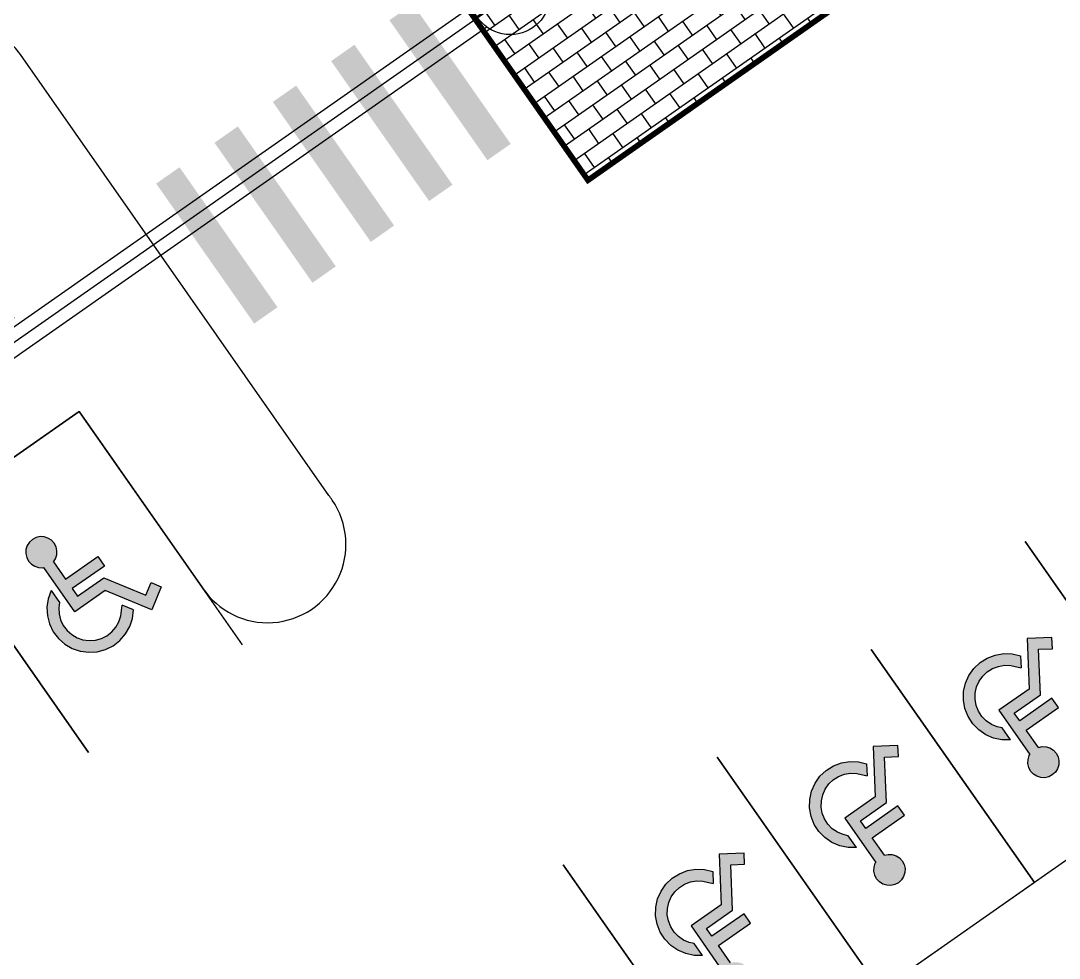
# Model space of a CAD drawing. Header units: millimetres. Extents: x 152904052 to 153933663, y 538271515 to 539240469.
# Drawn here: x 153342050 to 153360287, y 538618743 to 538635201 of the extents above; entities that cross this region are included whole.
import ezdxf

# ---------------------------------------------------------------- set-up
doc = ezdxf.new("R2010")
doc.units = ezdxf.units.MM
doc.layers.add('SCHM', color=9, linetype='Continuous')

msp = doc.modelspace()

# ---------------------------------------------------------------- hatches: boundary and pattern name
at = {"layer": 'SCHM'}
h = msp.add_hatch(dxfattribs=at)
h.set_pattern_fill('AR-B816', color=256, scale=1.5, angle=35, style=0)
h.set_pattern_definition([(35, (153148155.48, 538533342.43), (-174.8261, 249.67754), []), (125, (153148155.48, 538533342.43), (-424.50364, 74.85145), [304.8, -304.8])])
h.paths.add_polyline_path([(153349099.9, 538637046.8), (153348755.7, 538637538.3), (153348526, 538637377.4), (153352010.4, 538632401), (153361840.3, 538639284), (153358355.8, 538644260.3), (153357902.8, 538643943.1), (153358160.9, 538643574.5), (153356567.6, 538642458.9), (153354149.9, 538640766), (153354235.9, 538640643.1)])
h.paths.add_polyline_path([(153343851.6, 538644542), (153343974.5, 538644628.1), (153343759.4, 538644935.2), (153343406.8, 538644688.3), (153348526, 538637377.4), (153348755.7, 538637538.3)])
h.paths.add_polyline_path([(153339084.8, 538651611.3), (153338732.1, 538651364.4), (153343406.8, 538644688.3), (153343759.4, 538644935.2)])
h.paths.add_polyline_path([(153348074.4, 538658943.6), (153347050.9, 538658226.9), (153347323.3, 538657837.8), (153347855.8, 538658210.6), (153348070.9, 538657903.5), (153348562, 538658247.3)])
h.paths.add_polyline_path([(153345084.9, 538656850.3), (153338941.3, 538652548.5), (153339213.7, 538652159.4), (153345357.4, 538656461.2)])
h.paths.add_polyline_path([(153353236.6, 538651571.2), (153352783.6, 538651254), (153352998.7, 538650946.9), (153353942.2, 538649599.4), (153354630.5, 538648616.4), (153355261.5, 538647715.3), (153355892.4, 538646814.2), (153356523.3, 538645913.2), (153357211.6, 538644930.2), (153357902.8, 538643943.1), (153358355.8, 538644260.3)])
h.paths.add_polyline_path([(153348562, 538658247.3), (153348070.9, 538657903.5), (153352783.6, 538651254), (153353236.6, 538651571.2)])
for points in [[(153342669.4, 538625965.3), (153342636.3, 538626028.8), (153342588, 538626081.6), (153342527.6, 538626120), (153342459.4, 538626141.5), (153342387.9, 538626144.7), (153342318, 538626129.2), (153342254.5, 538626096.1), (153342201.7, 538626047.8), (153342163.3, 538625987.4), (153342141.8, 538625919.2), (153342138.6, 538625847.7), (153342154.1, 538625777.8), (153342187.2, 538625714.3), (153342235.5, 538625661.6), (153342295.9, 538625623.1), (153342364.1, 538625601.6), (153342435.6, 538625598.5), (153342455.2, 538625602.8), (153342998.8, 538624826.4), (153343530.7, 538625198.8), (153344350.6, 538624860.5), (153344517.5, 538625264.9), (153344337.5, 538625339.2), (153344244.9, 538625114.9), (153343506.4, 538625419.6), (153343046.7, 538625097.7), (153342953, 538625231.5), (153343519.3, 538625628), (153343404, 538625792.6), (153342837.7, 538625396.1), (153342624.8, 538625700.2), (153342660.2, 538625755.7), (153342681.7, 538625824), (153342684.9, 538625895.5)], [(153342715.7, 538624896.5), (153342728.7, 538624986), (153342581.9, 538625195.6), (153342531.6, 538625054.2), (153342510.1, 538624905.7), (153342518.2, 538624755.9), (153342555.7, 538624610.6), (153342621, 538624475.5), (153342711.6, 538624355.9), (153342823.9, 538624256.4), (153342953.6, 538624181), (153343095.6, 538624132.6), (153343244.4, 538624113), (153343394.1, 538624123.1), (153343538.9, 538624162.4), (153343673.1, 538624229.4), (153343791.6, 538624321.6), (153343889.6, 538624435.2), (153343963.3, 538624565.9), (153344009.9, 538624708.5), (153344027.5, 538624857.5), (153343830.9, 538624938.6), (153343808.9, 538624752.8), (153343774.9, 538624648.8), (153343721.2, 538624553.5), (153343649.8, 538624470.7), (153343563.4, 538624403.6), (153343465.6, 538624354.7), (153343360, 538624326.1), (153343250.9, 538624318.7), (153343142.5, 538624333), (153343039, 538624368.3), (153342944.4, 538624423.3), (153342862.5, 538624495.8), (153342796.5, 538624582.9), (153342748.9, 538624681.4), (153342721.6, 538624787.3)], [(153360184.5, 538622395.5), (153360232.8, 538622342.7), (153360265.9, 538622279.3), (153360281.4, 538622209.4), (153360278.3, 538622137.9), (153360256.7, 538622069.6), (153360218.3, 538622009.3), (153360165.5, 538621960.9), (153360102, 538621927.9), (153360032.2, 538621912.4), (153359960.7, 538621915.5), (153359892.4, 538621937), (153359832.1, 538621975.5), (153359783.7, 538622028.3), (153359750.7, 538622091.7), (153359735.2, 538622161.6), (153359738.3, 538622233.1), (153359759.8, 538622301.4), (153359770.6, 538622318.2), (153359226.9, 538623094.7), (153359758.8, 538623467.1), (153359721.3, 538624353.3), (153360158.4, 538624371.8), (153360166.7, 538624177.1), (153359924.2, 538624166.9), (153359958, 538623368.7), (153359498.2, 538623046.8), (153359591.9, 538622913), (153360158.2, 538623309.5), (153360273.5, 538623144.9), (153359707.2, 538622748.4), (153359920.1, 538622444.3), (153359984.4, 538622458.6), (153360055.9, 538622455.5), (153360124.1, 538622434)], [(153359196, 538622804.6), (153359284.5, 538622786.2), (153359431.3, 538622576.5), (153359281.2, 538622577.7), (153359134.3, 538622608.2), (153358996.3, 538622667.1), (153358872.6, 538622752), (153358768, 538622859.6), (153358686.6, 538622985.6), (153358631.5, 538623125.2), (153358605, 538623272.9), (153358608, 538623422.9), (153358640.5, 538623569.4), (153358701.2, 538623706.6), (153358787.7, 538623829.2), (153358896.6, 538623932.5), (153359023.7, 538624012.2), (153359164, 538624065.5), (153359312, 538624090.1), (153359461.9, 538624085.1), (153359608, 538624050.7), (153359617, 538623838.1), (153359434.8, 538623881), (153359325.5, 538623884.7), (153359217.6, 538623866.8), (153359115.4, 538623828), (153359022.7, 538623769.8), (153358943.3, 538623694.6), (153358880.3, 538623605.2), (153358836.1, 538623505.2), (153358812.4, 538623398.4), (153358810.2, 538623289.1), (153358829.5, 538623181.4), (153358869.6, 538623079.7), (153358929, 538622987.8), (153359005.2, 538622909.4), (153359095.4, 538622847.5)], [(153357481.3, 538620502.7), (153357529.6, 538620449.9), (153357562.7, 538620386.5), (153357578.2, 538620316.6), (153357575.1, 538620245.1), (153357553.5, 538620176.8), (153357515.1, 538620116.5), (153357462.3, 538620068.1), (153357398.8, 538620035.1), (153357329, 538620019.6), (153357257.5, 538620022.7), (153357189.2, 538620044.2), (153357128.9, 538620082.7), (153357080.5, 538620135.5), (153357047.5, 538620198.9), (153357032, 538620268.8), (153357035.1, 538620340.3), (153357056.6, 538620408.6), (153357067.4, 538620425.4), (153356523.7, 538621201.9), (153357055.6, 538621574.3), (153357018.1, 538622460.5), (153357455.2, 538622479), (153357463.5, 538622284.3), (153357221, 538622274.1), (153357254.8, 538621475.9), (153356795, 538621154), (153356888.7, 538621020.2), (153357455, 538621416.7), (153357570.3, 538621252.1), (153357004, 538620855.6), (153357216.9, 538620551.5), (153357281.2, 538620565.8), (153357352.7, 538620562.7), (153357420.9, 538620541.2)], [(153356492.8, 538620911.8), (153356581.3, 538620893.4), (153356728.1, 538620683.7), (153356578, 538620684.9), (153356431.1, 538620715.4), (153356293.1, 538620774.3), (153356169.4, 538620859.2), (153356064.8, 538620966.8), (153355983.4, 538621092.8), (153355928.3, 538621232.4), (153355901.8, 538621380.1), (153355904.8, 538621530.1), (153355937.3, 538621676.6), (153355998, 538621813.8), (153356084.5, 538621936.4), (153356193.4, 538622039.7), (153356320.5, 538622119.4), (153356460.8, 538622172.7), (153356608.8, 538622197.3), (153356758.7, 538622192.3), (153356904.8, 538622157.9), (153356913.8, 538621945.3), (153356731.6, 538621988.2), (153356622.3, 538621991.9), (153356514.4, 538621974), (153356412.1, 538621935.2), (153356319.5, 538621877), (153356240.1, 538621801.8), (153356177.1, 538621712.4), (153356132.9, 538621612.4), (153356109.2, 538621505.6), (153356107, 538621396.3), (153356126.3, 538621288.6), (153356166.4, 538621186.9), (153356225.8, 538621095), (153356302, 538621016.6), (153356392.2, 538620954.7)], [(153354777.8, 538618610.3), (153354826.2, 538618557.5), (153354859.2, 538618494), (153354874.7, 538618424.2), (153354871.6, 538618352.7), (153354850.1, 538618284.4), (153354811.6, 538618224), (153354758.9, 538618175.7), (153354695.4, 538618142.6), (153354625.5, 538618127.2), (153354554, 538618130.3), (153354485.8, 538618151.8), (153354425.4, 538618190.2), (153354377.1, 538618243), (153354344, 538618306.5), (153354328.5, 538618376.4), (153354331.6, 538618447.9), (153354353.2, 538618516.1), (153354363.9, 538618533), (153353820.3, 538619309.4), (153354352.2, 538619681.9), (153354314.6, 538620568), (153354751.8, 538620586.5), (153354760, 538620391.9), (153354517.5, 538620381.6), (153354551.3, 538619583.5), (153354091.6, 538619261.6), (153354185.2, 538619127.8), (153354751.5, 538619524.3), (153354866.8, 538619359.6), (153354300.6, 538618963.1), (153354513.4, 538618659.1), (153354577.7, 538618673.4), (153354649.2, 538618670.2), (153354717.5, 538618648.7)], [(153353789.4, 538619019.4), (153353877.8, 538619000.9), (153354024.6, 538618791.3), (153353874.6, 538618792.4), (153353727.7, 538618823), (153353589.7, 538618881.9), (153353465.9, 538618966.8), (153353361.3, 538619074.3), (153353279.9, 538619200.4), (153353224.9, 538619340), (153353198.3, 538619487.6), (153353201.4, 538619637.7), (153353233.9, 538619784.1), (153353294.6, 538619921.4), (153353381, 538620044), (153353489.9, 538620147.2), (153353617, 538620227), (153353757.3, 538620280.2), (153353905.3, 538620304.8), (153354055.3, 538620299.8), (153354201.3, 538620265.4), (153354210.3, 538620052.9), (153354028.1, 538620095.8), (153353918.8, 538620099.4), (153353810.9, 538620081.5), (153353708.7, 538620042.7), (153353616.1, 538619984.6), (153353536.7, 538619909.3), (153353473.7, 538619820), (153353429.4, 538619719.9), (153353405.7, 538619613.2), (153353403.5, 538619503.8), (153353422.8, 538619396.2), (153353463, 538619294.4), (153353522.3, 538619202.6), (153353598.6, 538619124.2), (153353688.8, 538619062.3)]]:
    msp.add_hatch(color=256, dxfattribs=at).paths.add_polyline_path(points)

# ---------------------------------------------------------------- linework, layer by layer
for p, q in [((153342201.7, 538626047.8), (153342163.3, 538625987.4)), ((153342254.5, 538626096.1), (153342201.7, 538626047.8)), ((153342318, 538626129.2), (153342254.5, 538626096.1)), ((153342387.9, 538626144.7), (153342318, 538626129.2)), ((153342459.4, 538626141.5), (153342387.9, 538626144.7)), ((153342527.6, 538626120), (153342459.4, 538626141.5)), ((153342588, 538626081.6), (153342527.6, 538626120)), ((153342636.3, 538626028.8), (153342588, 538626081.6)), ((153342669.4, 538625965.3), (153342636.3, 538626028.8)), ((153342141.8, 538625919.2), (153342138.6, 538625847.7)), ((153342138.6, 538625847.7), (153342154.1, 538625777.8)), ((153342163.3, 538625987.4), (153342141.8, 538625919.2)), ((153342660.2, 538625755.7), (153342681.7, 538625824)), ((153342684.9, 538625895.5), (153342669.4, 538625965.3)), ((153342681.7, 538625824), (153342684.9, 538625895.5)), ((153342154.1, 538625777.8), (153342187.2, 538625714.3)), ((153342187.2, 538625714.3), (153342235.5, 538625661.6)), ((153342235.5, 538625661.6), (153342295.9, 538625623.1)), ((153342624.8, 538625700.2), (153342660.2, 538625755.7)), ((153342624.8, 538625700.2), (153342837.7, 538625396.1)), ((153342837.7, 538625396.1), (153343404, 538625792.6)), ((153343404, 538625792.6), (153343519.3, 538625628)), ((153342295.9, 538625623.1), (153342364.1, 538625601.6)), ((153342364.1, 538625601.6), (153342435.6, 538625598.5)), ((153342435.6, 538625598.5), (153342455.2, 538625602.8)), ((153342998.8, 538624826.4), (153342455.2, 538625602.8)), ((153343519.3, 538625628), (153342953, 538625231.5)), ((153343046.7, 538625097.7), (153343506.4, 538625419.6)), ((153343506.4, 538625419.6), (153344244.9, 538625114.9)), ((153344244.9, 538625114.9), (153344337.5, 538625339.2)), ((153344337.5, 538625339.2), (153344517.5, 538625264.9)), ((153342581.9, 538625195.6), (153342531.6, 538625054.2)), ((153342581.9, 538625195.6), (153342728.7, 538624986)), ((153342953, 538625231.5), (153343046.7, 538625097.7)), ((153343530.7, 538625198.8), (153342998.8, 538624826.4)), ((153344350.6, 538624860.5), (153343530.7, 538625198.8)), ((153344517.5, 538625264.9), (153344350.6, 538624860.5)), ((153342531.6, 538625054.2), (153342510.1, 538624905.7)), ((153342728.7, 538624986), (153342715.7, 538624896.5)), ((153343808.9, 538624752.8), (153343830.9, 538624938.6)), ((153344027.5, 538624857.5), (153343830.9, 538624938.6)), ((153342510.1, 538624905.7), (153342518.2, 538624755.9)), ((153342518.2, 538624755.9), (153342555.7, 538624610.6)), ((153342715.7, 538624896.5), (153342721.6, 538624787.3)), ((153342721.6, 538624787.3), (153342748.9, 538624681.4)), ((153343774.9, 538624648.8), (153343808.9, 538624752.8)), ((153344009.9, 538624708.5), (153344027.5, 538624857.5)), ((153342555.7, 538624610.6), (153342621, 538624475.5)), ((153342748.9, 538624681.4), (153342796.5, 538624582.9)), ((153342796.5, 538624582.9), (153342862.5, 538624495.8)), ((153343649.8, 538624470.7), (153343721.2, 538624553.5)), ((153343721.2, 538624553.5), (153343774.9, 538624648.8)), ((153343889.6, 538624435.2), (153343963.3, 538624565.9)), ((153343963.3, 538624565.9), (153344009.9, 538624708.5)), ((153342621, 538624475.5), (153342711.6, 538624355.9)), ((153342862.5, 538624495.8), (153342944.4, 538624423.3)), ((153342944.4, 538624423.3), (153343039, 538624368.3)), ((153343039, 538624368.3), (153343142.5, 538624333)), ((153343465.6, 538624354.7), (153343563.4, 538624403.6)), ((153343563.4, 538624403.6), (153343649.8, 538624470.7)), ((153343791.6, 538624321.6), (153343889.6, 538624435.2)), ((153360158.4, 538624371.8), (153359721.3, 538624353.3)), ((153360166.7, 538624177.1), (153360158.4, 538624371.8)), ((153342711.6, 538624355.9), (153342823.9, 538624256.4)), ((153342823.9, 538624256.4), (153342953.6, 538624181)), ((153342953.6, 538624181), (153343095.6, 538624132.6)), ((153343142.5, 538624333), (153343250.9, 538624318.7)), ((153343250.9, 538624318.7), (153343360, 538624326.1)), ((153343360, 538624326.1), (153343465.6, 538624354.7)), ((153343538.9, 538624162.4), (153343673.1, 538624229.4)), ((153343673.1, 538624229.4), (153343791.6, 538624321.6)), ((153359721.3, 538624353.3), (153359758.8, 538623467.1)), ((153343095.6, 538624132.6), (153343244.4, 538624113)), ((153343244.4, 538624113), (153343394.1, 538624123.1)), ((153343394.1, 538624123.1), (153343538.9, 538624162.4)), ((153358896.6, 538623932.5), (153359023.7, 538624012.2)), ((153359023.7, 538624012.2), (153359164, 538624065.5)), ((153359164, 538624065.5), (153359312, 538624090.1)), ((153359312, 538624090.1), (153359461.9, 538624085.1)), ((153359461.9, 538624085.1), (153359608, 538624050.7)), ((153359608, 538624050.7), (153359617, 538623838.1)), ((153359924.2, 538624166.9), (153360166.7, 538624177.1)), ((153359958, 538623368.7), (153359924.2, 538624166.9)), ((153358701.2, 538623706.6), (153358787.7, 538623829.2)), ((153358787.7, 538623829.2), (153358896.6, 538623932.5)), ((153359022.7, 538623769.8), (153359115.4, 538623828)), ((153359115.4, 538623828), (153359217.6, 538623866.8)), ((153359217.6, 538623866.8), (153359325.5, 538623884.7)), ((153359325.5, 538623884.7), (153359434.8, 538623881)), ((153359434.8, 538623881), (153359617, 538623838.1)), ((153358640.5, 538623569.4), (153358701.2, 538623706.6)), ((153358880.3, 538623605.2), (153358943.3, 538623694.6)), ((153358943.3, 538623694.6), (153359022.7, 538623769.8)), ((153358608, 538623422.9), (153358640.5, 538623569.4)), ((153358812.4, 538623398.4), (153358836.1, 538623505.2)), ((153358836.1, 538623505.2), (153358880.3, 538623605.2)), ((153359758.8, 538623467.1), (153359226.9, 538623094.7)), ((153358605, 538623272.9), (153358608, 538623422.9)), ((153358631.5, 538623125.2), (153358605, 538623272.9)), ((153358810.2, 538623289.1), (153358812.4, 538623398.4)), ((153358829.5, 538623181.4), (153358810.2, 538623289.1)), ((153359498.2, 538623046.8), (153359958, 538623368.7)), ((153360158.2, 538623309.5), (153359591.9, 538622913)), ((153360273.5, 538623144.9), (153360158.2, 538623309.5)), ((153358686.6, 538622985.6), (153358631.5, 538623125.2)), ((153358869.6, 538623079.7), (153358829.5, 538623181.4)), ((153359226.9, 538623094.7), (153359770.6, 538622318.2)), ((153359707.2, 538622748.4), (153360273.5, 538623144.9)), ((153358768, 538622859.6), (153358686.6, 538622985.6)), ((153358929, 538622987.8), (153358869.6, 538623079.7)), ((153359005.2, 538622909.4), (153358929, 538622987.8)), ((153359095.4, 538622847.5), (153359005.2, 538622909.4)), ((153359591.9, 538622913), (153359498.2, 538623046.8)), ((153358872.6, 538622752), (153358768, 538622859.6)), ((153358996.3, 538622667.1), (153358872.6, 538622752)), ((153359196, 538622804.6), (153359095.4, 538622847.5)), ((153359284.5, 538622786.2), (153359196, 538622804.6)), ((153359431.3, 538622576.5), (153359284.5, 538622786.2)), ((153359920.1, 538622444.3), (153359707.2, 538622748.4)), ((153359134.3, 538622608.2), (153358996.3, 538622667.1)), ((153359281.2, 538622577.7), (153359134.3, 538622608.2)), ((153359431.3, 538622576.5), (153359281.2, 538622577.7)), ((153357455.2, 538622479), (153357018.1, 538622460.5)), ((153357018.1, 538622460.5), (153357055.6, 538621574.3)), ((153357463.5, 538622284.3), (153357455.2, 538622479)), ((153359920.1, 538622444.3), (153359984.4, 538622458.6)), ((153359984.4, 538622458.6), (153360055.9, 538622455.5)), ((153360055.9, 538622455.5), (153360124.1, 538622434)), ((153360124.1, 538622434), (153360184.5, 538622395.5)), ((153360184.5, 538622395.5), (153360232.8, 538622342.7)), ((153356320.5, 538622119.4), (153356460.8, 538622172.7)), ((153356460.8, 538622172.7), (153356608.8, 538622197.3)), ((153356608.8, 538622197.3), (153356758.7, 538622192.3)), ((153356758.7, 538622192.3), (153356904.8, 538622157.9)), ((153357221, 538622274.1), (153357463.5, 538622284.3)), ((153357254.8, 538621475.9), (153357221, 538622274.1)), ((153359735.2, 538622161.6), (153359738.3, 538622233.1)), ((153359738.3, 538622233.1), (153359759.8, 538622301.4)), ((153359759.8, 538622301.4), (153359770.6, 538622318.2)), ((153360232.8, 538622342.7), (153360265.9, 538622279.3)), ((153360265.9, 538622279.3), (153360281.4, 538622209.4)), ((153360281.4, 538622209.4), (153360278.3, 538622137.9)), ((153356084.5, 538621936.4), (153356193.4, 538622039.7)), ((153356193.4, 538622039.7), (153356320.5, 538622119.4)), ((153356514.4, 538621974), (153356622.3, 538621991.9)), ((153356622.3, 538621991.9), (153356731.6, 538621988.2)), ((153356904.8, 538622157.9), (153356913.8, 538621945.3)), ((153359750.7, 538622091.7), (153359735.2, 538622161.6)), ((153359783.7, 538622028.3), (153359750.7, 538622091.7)), ((153359832.1, 538621975.5), (153359783.7, 538622028.3)), ((153360218.3, 538622009.3), (153360165.5, 538621960.9)), ((153360256.7, 538622069.6), (153360218.3, 538622009.3)), ((153360278.3, 538622137.9), (153360256.7, 538622069.6)), ((153355937.3, 538621676.6), (153355998, 538621813.8)), ((153355998, 538621813.8), (153356084.5, 538621936.4)), ((153356240.1, 538621801.8), (153356319.5, 538621877)), ((153356319.5, 538621877), (153356412.1, 538621935.2)), ((153356412.1, 538621935.2), (153356514.4, 538621974)), ((153356731.6, 538621988.2), (153356913.8, 538621945.3)), ((153359892.4, 538621937), (153359832.1, 538621975.5)), ((153359960.7, 538621915.5), (153359892.4, 538621937)), ((153360032.2, 538621912.4), (153359960.7, 538621915.5)), ((153360102, 538621927.9), (153360032.2, 538621912.4)), ((153360165.5, 538621960.9), (153360102, 538621927.9)), ((153355904.8, 538621530.1), (153355937.3, 538621676.6)), ((153356132.9, 538621612.4), (153356177.1, 538621712.4)), ((153356177.1, 538621712.4), (153356240.1, 538621801.8)), ((153355901.8, 538621380.1), (153355904.8, 538621530.1)), ((153356107, 538621396.3), (153356109.2, 538621505.6)), ((153356109.2, 538621505.6), (153356132.9, 538621612.4)), ((153357055.6, 538621574.3), (153356523.7, 538621201.9)), ((153356795, 538621154), (153357254.8, 538621475.9)), ((153355928.3, 538621232.4), (153355901.8, 538621380.1)), ((153356126.3, 538621288.6), (153356107, 538621396.3)), ((153356166.4, 538621186.9), (153356126.3, 538621288.6)), ((153357455, 538621416.7), (153356888.7, 538621020.2)), ((153357570.3, 538621252.1), (153357455, 538621416.7)), ((153355983.4, 538621092.8), (153355928.3, 538621232.4)), ((153356064.8, 538620966.8), (153355983.4, 538621092.8)), ((153356225.8, 538621095), (153356166.4, 538621186.9)), ((153356302, 538621016.6), (153356225.8, 538621095)), ((153356523.7, 538621201.9), (153357067.4, 538620425.4)), ((153356888.7, 538621020.2), (153356795, 538621154)), ((153357004, 538620855.6), (153357570.3, 538621252.1)), ((153356169.4, 538620859.2), (153356064.8, 538620966.8)), ((153356392.2, 538620954.7), (153356302, 538621016.6)), ((153356492.8, 538620911.8), (153356392.2, 538620954.7)), ((153356581.3, 538620893.4), (153356492.8, 538620911.8)), ((153356293.1, 538620774.3), (153356169.4, 538620859.2)), ((153356431.1, 538620715.4), (153356293.1, 538620774.3)), ((153356578, 538620684.9), (153356431.1, 538620715.4)), ((153356728.1, 538620683.7), (153356581.3, 538620893.4)), ((153357216.9, 538620551.5), (153357004, 538620855.6)), ((153354751.8, 538620586.5), (153354314.6, 538620568)), ((153354314.6, 538620568), (153354352.2, 538619681.9)), ((153354760, 538620391.9), (153354751.8, 538620586.5)), ((153356728.1, 538620683.7), (153356578, 538620684.9)), ((153357216.9, 538620551.5), (153357281.2, 538620565.8)), ((153357281.2, 538620565.8), (153357352.7, 538620562.7)), ((153357352.7, 538620562.7), (153357420.9, 538620541.2)), ((153357420.9, 538620541.2), (153357481.3, 538620502.7)), ((153354517.5, 538620381.6), (153354760, 538620391.9)), ((153354551.3, 538619583.5), (153354517.5, 538620381.6)), ((153357035.1, 538620340.3), (153357056.6, 538620408.6)), ((153357056.6, 538620408.6), (153357067.4, 538620425.4)), ((153357481.3, 538620502.7), (153357529.6, 538620449.9)), ((153357529.6, 538620449.9), (153357562.7, 538620386.5)), ((153357562.7, 538620386.5), (153357578.2, 538620316.6)), ((153353489.9, 538620147.2), (153353617, 538620227)), ((153353617, 538620227), (153353757.3, 538620280.2)), ((153353757.3, 538620280.2), (153353905.3, 538620304.8)), ((153353905.3, 538620304.8), (153354055.3, 538620299.8)), ((153354055.3, 538620299.8), (153354201.3, 538620265.4)), ((153354201.3, 538620265.4), (153354210.3, 538620052.9)), ((153357032, 538620268.8), (153357035.1, 538620340.3)), ((153357047.5, 538620198.9), (153357032, 538620268.8)), ((153357080.5, 538620135.5), (153357047.5, 538620198.9)), ((153357553.5, 538620176.8), (153357515.1, 538620116.5)), ((153357575.1, 538620245.1), (153357553.5, 538620176.8)), ((153357578.2, 538620316.6), (153357575.1, 538620245.1)), ((153353294.6, 538619921.4), (153353381, 538620044)), ((153353381, 538620044), (153353489.9, 538620147.2)), ((153353536.7, 538619909.3), (153353616.1, 538619984.6)), ((153353616.1, 538619984.6), (153353708.7, 538620042.7)), ((153353708.7, 538620042.7), (153353810.9, 538620081.5)), ((153353810.9, 538620081.5), (153353918.8, 538620099.4)), ((153353918.8, 538620099.4), (153354028.1, 538620095.8)), ((153354028.1, 538620095.8), (153354210.3, 538620052.9)), ((153357128.9, 538620082.7), (153357080.5, 538620135.5)), ((153357189.2, 538620044.2), (153357128.9, 538620082.7)), ((153357257.5, 538620022.7), (153357189.2, 538620044.2)), ((153357329, 538620019.6), (153357257.5, 538620022.7)), ((153357398.8, 538620035.1), (153357329, 538620019.6)), ((153357462.3, 538620068.1), (153357398.8, 538620035.1)), ((153357515.1, 538620116.5), (153357462.3, 538620068.1)), ((153353233.9, 538619784.1), (153353294.6, 538619921.4)), ((153353429.4, 538619719.9), (153353473.7, 538619820)), ((153353473.7, 538619820), (153353536.7, 538619909.3)), ((153353198.3, 538619487.6), (153353201.4, 538619637.7)), ((153353201.4, 538619637.7), (153353233.9, 538619784.1)), ((153353405.7, 538619613.2), (153353429.4, 538619719.9)), ((153354352.2, 538619681.9), (153353820.3, 538619309.4)), ((153353224.9, 538619340), (153353198.3, 538619487.6)), ((153353403.5, 538619503.8), (153353405.7, 538619613.2)), ((153353422.8, 538619396.2), (153353403.5, 538619503.8)), ((153354091.6, 538619261.6), (153354551.3, 538619583.5)), ((153354751.5, 538619524.3), (153354185.2, 538619127.8)), ((153354866.8, 538619359.6), (153354751.5, 538619524.3)), ((153353279.9, 538619200.4), (153353224.9, 538619340)), ((153353463, 538619294.4), (153353422.8, 538619396.2)), ((153353522.3, 538619202.6), (153353463, 538619294.4)), ((153353820.3, 538619309.4), (153354363.9, 538618533)), ((153354185.2, 538619127.8), (153354091.6, 538619261.6)), ((153354300.6, 538618963.1), (153354866.8, 538619359.6)), ((153353361.3, 538619074.3), (153353279.9, 538619200.4)), ((153353465.9, 538618966.8), (153353361.3, 538619074.3)), ((153353598.6, 538619124.2), (153353522.3, 538619202.6)), ((153353688.8, 538619062.3), (153353598.6, 538619124.2)), ((153353589.7, 538618881.9), (153353465.9, 538618966.8)), ((153353789.4, 538619019.4), (153353688.8, 538619062.3)), ((153353877.8, 538619000.9), (153353789.4, 538619019.4)), ((153354024.6, 538618791.3), (153353877.8, 538619000.9)), ((153354513.4, 538618659.1), (153354300.6, 538618963.1)), ((153353727.7, 538618823), (153353589.7, 538618881.9)), ((153353874.6, 538618792.4), (153353727.7, 538618823)), ((153354024.6, 538618791.3), (153353874.6, 538618792.4))]:
    msp.add_line(p, q, dxfattribs=at)
at = {"layer": 'SCHM', "const_width": 100}
msp.add_lwpolyline([(153361840.7, 538639284.2), (153352010.8, 538632401.3), (153338245, 538652061), (153348074.8, 538658943.9)], close=True, dxfattribs=at)
at = {"layer": 'SCHM'}
for points in [[(153298009.6, 538599075.5), (153349974.3, 538635461.7)], [(153298267.7, 538598706.9), (153350232.4, 538635093)], [(153345940.9, 538624245.9), (153343073, 538628341.6), (153340369.8, 538626448.8), (153343237.7, 538622353.1)], [(153362390.9, 538627950.6), (153365258.7, 538623854.8), (153362555.5, 538621962), (153359687.7, 538626057.8)], [(153343237.7, 538622353.1), (153340369.8, 538626448.8), (153337666.6, 538624556), (153340534.5, 538620460.3)], [(153359687.7, 538626057.8), (153362555.5, 538621962), (153359852.3, 538620069.2), (153356984.5, 538624165)], [(153356984.5, 538624165), (153359852.3, 538620069.2), (153357149.1, 538618176.4), (153354281.3, 538622272.2)], [(153354281, 538622272.6), (153357148.9, 538618176.8), (153354445.7, 538616284), (153351577.8, 538620379.8)], [(153351577.8, 538620379.8), (153354445.7, 538616284), (153351742.5, 538614391.2), (153348874.6, 538618487)]]:
    msp.add_lwpolyline(points, dxfattribs=at)
at = {"layer": 'SCHM', "ltscale": 5, "flags": 128}
msp.add_lwpolyline([(153298138.6, 538598891.2), (153350277.8, 538635399.4)], dxfattribs=at)
at = {"layer": 'SCHM', "ltscale": 0.0008}
msp.add_lwpolyline([(153345239.7, 538625247.2, 1.0076141), (153347519.4, 538626785, 0.0024617), (153347462, 538626868), (153342042.5, 538634607.8, 1), (153339789.8, 538633030.4), (153341926.4, 538629979.1), (153231095.2, 538552374.2), (153228958.6, 538555425.5, 1), (153226705.9, 538553848.2), (153232126.2, 538546107.2, 1), (153234378.9, 538547684.5), (153232242.3, 538550735.9), (153343073.6, 538628340.8)], format="xyb", close=True, dxfattribs=at)
msp.add_lwpolyline([(153373527.7, 538622592.5), (153368078.3, 538630376, 1), (153365825.6, 538628798.6), (153367962.2, 538625747.3), (153241649, 538537301.8), (153239512.4, 538540353.1, 1), (153237259.7, 538538775.8), (153242680, 538531034.8, 1), (153244932.7, 538532612.2), (153242796.1, 538535663.5), (153369109.4, 538624109), (153371275.5, 538621015.4, 1.0252012), (153373527.7, 538622592.5)], format="xyb", dxfattribs=at)
at = {"layer": 'SCHM'}
msp.add_circle((153350646.4, 538635657.6), 700, dxfattribs=at)
for points in [[(153348524, 538635210.1), (153350244.8, 538632752.6), (153348933.6, 538635496.9), (153350654.3, 538633039.4)], [(153347500.1, 538634493.1), (153349220.8, 538632035.6), (153347909.7, 538634779.9), (153349630.4, 538632322.4)], [(153346476.2, 538633776.1), (153348196.9, 538631318.7), (153346885.7, 538634062.9), (153348606.5, 538631605.5)], [(153345452.2, 538633059.2), (153347172.9, 538630601.7), (153345861.8, 538633345.9), (153347582.5, 538630888.5)], [(153344428.3, 538632342.2), (153346149, 538629884.7), (153344837.8, 538632629), (153346558.6, 538630171.5)]]:
    msp.add_solid(points, dxfattribs=at)

doc.saveas('drawing.dxf')
